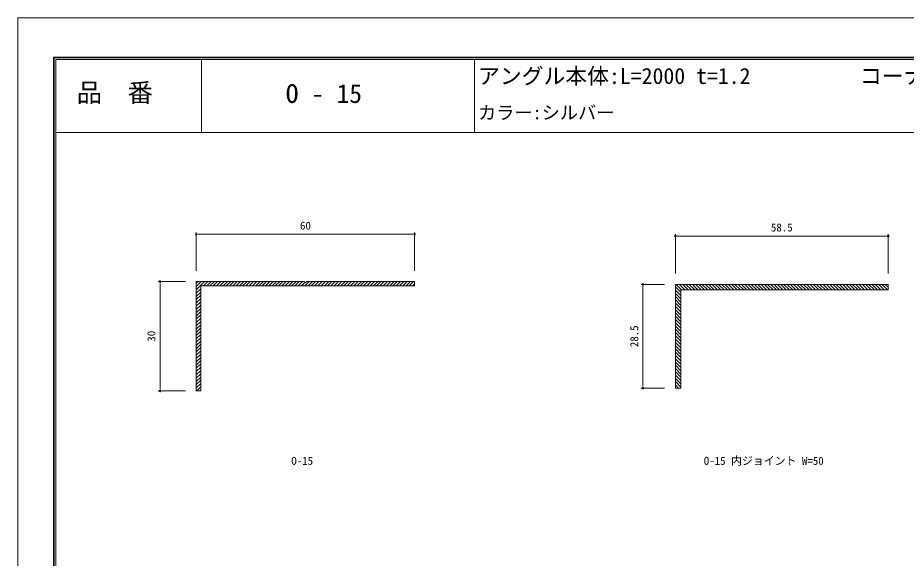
# Model space of a CAD drawing. Units: millimetres on the paper. Extents: x -210 to 210, y -149 to 148.
# Drawn here: x -210 to 34.2, y 0 to 148.5 of the extents above; entities that cross this region are included whole.
import ezdxf
from ezdxf.enums import TextEntityAlignment as Align

# ---------------------------------------------------------------- set-up
doc = ezdxf.new("R2010")
doc.units = ezdxf.units.MM
for name, color, linetype, lineweight in [('0-0_0', 7, 'Continuous', 9), ('0-1_1-1図枠', 3, 'Continuous', 18), ('0-3_2-1寸法', 7, 'Continuous', 9), ('0-4_Defpoints', 7, 'Continuous', 9), ('0-6_5-1実寸型', 1, 'Continuous', 18), ('0-7_6-1ハッチング', 6, 'Continuous', 18)]:
    doc.layers.add(name, color=color, linetype=linetype, lineweight=lineweight)
doc.layers.add('0-2_1-2図名', color=7, linetype='Continuous')
doc.layers.add('0-5_1-4文字', color=7, linetype='Continuous')
doc.styles.add('ＭＳ ゴシック', font='')
doc.styles.get('ＭＳ ゴシック').set_extended_font_data('MS Gothic')

# ---------------------------------------------------------------- blocks, each defined once
blk = doc.blocks.new('_Dot')
at = {"layer": '0-0_0'}
for p, q in [((-4, 0), (-8, 0)), ((2, 0), (-2, 0))]:
    blk.add_line(p, q, dxfattribs=at)
blk.add_circle((0, 0), 2, dxfattribs=at)

msp = doc.modelspace()

# ---------------------------------------------------------------- linework, layer by layer
at = {"layer": '0-1_1-1図枠'}
for p, q in [((-199.999, 137.496), (-199.999, -137.504)), ((-199.999, 137.496), (200.001, 137.496)), ((-199.499, 136.996), (-199.499, -137.004)), ((-199.499, 136.996), (199.501, 136.996)), ((-159.499, 136.996), (-159.499, 116.996)), ((-84.499, 136.996), (-84.499, 116.996)), ((-199.499, 116.996), (199.501, 116.996))]:
    msp.add_line(p, q, dxfattribs=at)
at = {"layer": '0-3_2-1寸法'}
for p, q in [((-160.921, 78.996), (-160.921, 89.496)), ((-159.921, 88.996), (-101.921, 88.996)), ((-100.921, 78.996), (-100.921, 89.496)), ((-29.249, 78.246), (-29.249, 88.996)), ((28.251, 88.496), (-28.249, 88.496)), ((29.251, 78.246), (29.251, 88.996)), ((-163.921, 75.996), (-171.405, 75.996)), ((-170.905, 46.996), (-170.905, 74.996)), ((-32.249, 75.246), (-38.674, 75.246)), ((-38.174, 47.746), (-38.174, 74.246)), ((-32.249, 46.746), (-38.674, 46.746)), ((-163.921, 45.996), (-171.405, 45.996))]:
    msp.add_line(p, q, dxfattribs=at)
at = {"layer": '0-4_Defpoints'}
for q in [(-200.199, -137.704), (200.201, 137.696), (-200.199, -137.704), (200.201, 137.696)]:
    msp.add_line((-200.199, 137.696), q, dxfattribs=at)
msp.add_lwpolyline([(-209.999, -148.504), (-209.999, 148.496), (210.001, 148.496), (210.001, -148.504)], close=True, dxfattribs=at)
at = {"layer": '0-6_5-1実寸型'}
msp.add_lwpolyline([(-131.087, 75.785), (-131.221, 75.996), (-160.921, 75.996), (-160.921, 45.996), (-159.721, 45.996), (-159.721, 74.796), (-100.921, 74.796), (-100.921, 75.996), (-130.621, 75.996), (-130.752, 75.789)], dxfattribs=at)
msp.add_lwpolyline([(-29.249, 46.746), (-29.249, 75.246), (29.251, 75.246), (29.251, 73.746), (-27.749, 73.746), (-27.749, 46.746)], close=True, dxfattribs=at)
msp.add_arc((-130.921, 75.896), 0.2, 211.00272, 327.66647, dxfattribs=at)
at = {"layer": '0-7_6-1ハッチング'}
for p, q in [((-160.921, 75.532), (-160.457, 75.996)), ((-160.921, 74.634), (-159.559, 75.996)), ((-160.921, 73.736), (-158.661, 75.996)), ((-158.963, 74.796), (-157.763, 75.996)), ((-158.065, 74.796), (-156.865, 75.996)), ((-157.167, 74.796), (-155.967, 75.996)), ((-156.269, 74.796), (-155.069, 75.996)), ((-155.371, 74.796), (-154.171, 75.996)), ((-154.473, 74.796), (-153.273, 75.996)), ((-153.575, 74.796), (-152.375, 75.996)), ((-152.677, 74.796), (-151.477, 75.996)), ((-151.779, 74.796), (-150.579, 75.996)), ((-150.881, 74.796), (-149.681, 75.996)), ((-149.983, 74.796), (-148.783, 75.996)), ((-149.085, 74.796), (-147.885, 75.996)), ((-148.187, 74.796), (-146.987, 75.996)), ((-147.289, 74.796), (-146.089, 75.996)), ((-146.391, 74.796), (-145.191, 75.996)), ((-145.493, 74.796), (-144.293, 75.996)), ((-144.595, 74.796), (-143.395, 75.996)), ((-143.697, 74.796), (-142.497, 75.996)), ((-142.799, 74.796), (-141.599, 75.996)), ((-141.901, 74.796), (-140.701, 75.996)), ((-141.003, 74.796), (-139.803, 75.996)), ((-140.105, 74.796), (-138.905, 75.996)), ((-139.207, 74.796), (-138.007, 75.996)), ((-138.309, 74.796), (-137.109, 75.996)), ((-137.411, 74.796), (-136.211, 75.996)), ((-136.513, 74.796), (-135.313, 75.996)), ((-135.615, 74.796), (-134.415, 75.996)), ((-134.717, 74.796), (-133.517, 75.996)), ((-133.819, 74.796), (-132.619, 75.996)), ((-132.921, 74.796), (-131.721, 75.996)), ((-132.023, 74.796), (-131.063, 75.755)), ((-131.125, 74.796), (-129.925, 75.996)), ((-130.226, 74.796), (-129.026, 75.996)), ((-129.328, 74.796), (-128.128, 75.996)), ((-128.43, 74.796), (-127.23, 75.996)), ((-127.532, 74.796), (-126.332, 75.996)), ((-126.634, 74.796), (-125.434, 75.996)), ((-125.736, 74.796), (-124.536, 75.996)), ((-124.838, 74.796), (-123.638, 75.996)), ((-123.94, 74.796), (-122.74, 75.996)), ((-123.042, 74.796), (-121.842, 75.996)), ((-122.144, 74.796), (-120.944, 75.996)), ((-121.246, 74.796), (-120.046, 75.996)), ((-120.348, 74.796), (-119.148, 75.996)), ((-119.45, 74.796), (-118.25, 75.996)), ((-118.552, 74.796), (-117.352, 75.996)), ((-117.654, 74.796), (-116.454, 75.996)), ((-116.756, 74.796), (-115.556, 75.996)), ((-115.858, 74.796), (-114.658, 75.996)), ((-114.96, 74.796), (-113.76, 75.996)), ((-114.062, 74.796), (-112.862, 75.996)), ((-113.164, 74.796), (-111.964, 75.996)), ((-112.266, 74.796), (-111.066, 75.996)), ((-111.368, 74.796), (-110.168, 75.996)), ((-110.47, 74.796), (-109.27, 75.996)), ((-109.572, 74.796), (-108.372, 75.996)), ((-108.674, 74.796), (-107.474, 75.996)), ((-107.776, 74.796), (-106.576, 75.996)), ((-106.878, 74.796), (-105.678, 75.996)), ((-105.98, 74.796), (-104.78, 75.996)), ((-105.082, 74.796), (-103.882, 75.996)), ((-104.184, 74.796), (-102.984, 75.996)), ((-103.286, 74.796), (-102.086, 75.996)), ((-102.388, 74.796), (-101.188, 75.996)), ((-160.921, 72.838), (-159.721, 74.038)), ((-101.49, 74.796), (-100.921, 75.364)), ((-27.749, 73.064), (-29.249, 74.564)), ((-27.749, 72.166), (-29.249, 73.666)), ((-27.532, 73.746), (-29.032, 75.246)), ((-26.634, 73.746), (-28.134, 75.246)), ((-25.736, 73.746), (-27.236, 75.246)), ((-24.838, 73.746), (-26.338, 75.246)), ((-23.94, 73.746), (-25.44, 75.246)), ((-23.042, 73.746), (-24.542, 75.246)), ((-22.144, 73.746), (-23.644, 75.246)), ((-21.246, 73.746), (-22.746, 75.246)), ((-20.348, 73.746), (-21.848, 75.246)), ((-19.45, 73.746), (-20.95, 75.246)), ((-18.552, 73.746), (-20.052, 75.246)), ((-17.654, 73.746), (-19.154, 75.246)), ((-16.756, 73.746), (-18.256, 75.246)), ((-15.858, 73.746), (-17.358, 75.246)), ((-14.96, 73.746), (-16.46, 75.246)), ((-14.062, 73.746), (-15.562, 75.246)), ((-13.164, 73.746), (-14.664, 75.246)), ((-12.266, 73.746), (-13.766, 75.246)), ((-11.368, 73.746), (-12.868, 75.246)), ((-10.47, 73.746), (-11.97, 75.246)), ((-9.572, 73.746), (-11.072, 75.246)), ((-8.674, 73.746), (-10.174, 75.246)), ((-7.776, 73.746), (-9.276, 75.246)), ((-6.878, 73.746), (-8.378, 75.246)), ((-5.98, 73.746), (-7.48, 75.246)), ((-5.082, 73.746), (-6.582, 75.246)), ((-4.184, 73.746), (-5.684, 75.246)), ((-3.286, 73.746), (-4.786, 75.246)), ((-2.388, 73.746), (-3.888, 75.246)), ((-1.49, 73.746), (-2.99, 75.246)), ((-0.592, 73.746), (-2.092, 75.246)), ((0.306, 73.746), (-1.194, 75.246)), ((1.204, 73.746), (-0.296, 75.246)), ((2.102, 73.746), (0.602, 75.246)), ((3, 73.746), (1.5, 75.246)), ((3.898, 73.746), (2.398, 75.246)), ((4.796, 73.746), (3.296, 75.246)), ((5.694, 73.746), (4.194, 75.246)), ((6.592, 73.746), (5.092, 75.246)), ((7.491, 73.746), (5.991, 75.246)), ((8.389, 73.746), (6.889, 75.246)), ((9.287, 73.746), (7.787, 75.246)), ((10.185, 73.746), (8.685, 75.246)), ((11.083, 73.746), (9.583, 75.246)), ((11.981, 73.746), (10.481, 75.246)), ((12.879, 73.746), (11.379, 75.246)), ((13.777, 73.746), (12.277, 75.246)), ((14.675, 73.746), (13.175, 75.246)), ((15.573, 73.746), (14.073, 75.246)), ((16.471, 73.746), (14.971, 75.246)), ((17.369, 73.746), (15.869, 75.246)), ((18.267, 73.746), (16.767, 75.246)), ((19.165, 73.746), (17.665, 75.246)), ((20.063, 73.746), (18.563, 75.246)), ((20.961, 73.746), (19.461, 75.246)), ((21.859, 73.746), (20.359, 75.246)), ((22.757, 73.746), (21.257, 75.246)), ((23.655, 73.746), (22.155, 75.246)), ((24.553, 73.746), (23.053, 75.246)), ((25.451, 73.746), (23.951, 75.246)), ((26.349, 73.746), (24.849, 75.246)), ((27.247, 73.746), (25.747, 75.246)), ((28.145, 73.746), (26.645, 75.246)), ((29.043, 73.746), (27.543, 75.246)), ((29.251, 74.436), (28.441, 75.246)), ((-160.921, 71.94), (-159.721, 73.14)), ((-160.921, 71.042), (-159.721, 72.242)), ((-160.921, 70.144), (-159.721, 71.344)), ((-27.749, 71.268), (-29.249, 72.768)), ((-27.749, 70.37), (-29.249, 71.87)), ((-27.749, 69.472), (-29.249, 70.972)), ((-160.921, 69.246), (-159.721, 70.446)), ((-160.921, 68.348), (-159.721, 69.548)), ((-160.921, 67.45), (-159.721, 68.65)), ((-27.749, 68.574), (-29.249, 70.074)), ((-27.749, 67.676), (-29.249, 69.176)), ((-160.921, 66.552), (-159.721, 67.752)), ((-160.921, 65.654), (-159.721, 66.854)), ((-160.921, 64.756), (-159.721, 65.956)), ((-27.749, 66.778), (-29.249, 68.278)), ((-27.749, 65.88), (-29.249, 67.38)), ((-27.749, 64.982), (-29.249, 66.482)), ((-160.921, 63.858), (-159.721, 65.058)), ((-160.921, 62.96), (-159.721, 64.16)), ((-27.749, 64.084), (-29.249, 65.584)), ((-27.749, 63.186), (-29.249, 64.686)), ((-27.749, 62.288), (-29.249, 63.788)), ((-160.921, 62.062), (-159.721, 63.262)), ((-160.921, 61.164), (-159.721, 62.364)), ((-160.921, 60.266), (-159.721, 61.466)), ((-27.749, 61.39), (-29.249, 62.89)), ((-27.749, 60.492), (-29.249, 61.992)), ((-27.749, 59.594), (-29.249, 61.094)), ((-160.921, 59.368), (-159.721, 60.568)), ((-160.921, 58.47), (-159.721, 59.67)), ((-160.921, 57.572), (-159.721, 58.772)), ((-27.749, 58.696), (-29.249, 60.196)), ((-27.749, 57.798), (-29.249, 59.298)), ((-160.921, 56.674), (-159.721, 57.874)), ((-160.921, 55.776), (-159.721, 56.976)), ((-27.749, 56.9), (-29.249, 58.4)), ((-27.749, 56.002), (-29.249, 57.502)), ((-27.749, 55.104), (-29.249, 56.604)), ((-160.921, 54.878), (-159.721, 56.078)), ((-160.921, 53.979), (-159.721, 55.179)), ((-160.921, 53.081), (-159.721, 54.281)), ((-27.749, 54.206), (-29.249, 55.706)), ((-27.749, 53.308), (-29.249, 54.808)), ((-27.749, 52.41), (-29.249, 53.91)), ((-160.921, 52.183), (-159.721, 53.383)), ((-160.921, 51.285), (-159.721, 52.485)), ((-160.921, 50.387), (-159.721, 51.587)), ((-27.749, 51.512), (-29.249, 53.012)), ((-27.749, 50.614), (-29.249, 52.114)), ((-160.921, 49.489), (-159.721, 50.689)), ((-160.921, 48.591), (-159.721, 49.791)), ((-160.921, 47.693), (-159.721, 48.893)), ((-27.749, 49.716), (-29.249, 51.216)), ((-27.749, 48.818), (-29.249, 50.318)), ((-27.749, 47.92), (-29.249, 49.42)), ((-160.921, 46.795), (-159.721, 47.995)), ((-160.823, 45.996), (-159.721, 47.097)), ((-27.749, 47.022), (-29.249, 48.522)), ((-28.371, 46.746), (-29.249, 47.624)), ((-159.925, 45.996), (-159.721, 46.199))]:
    msp.add_line(p, q, dxfattribs=at)

# ---------------------------------------------------------------- block references
at = {"layer": '0-3_2-1寸法', "xscale": 0.125, "yscale": 0.125}
for p, rotation in [((-160.921, 88.996), 180), ((-29.249, 88.496), 180), ((-170.905, 75.996), 90), ((-38.174, 75.246), 90), ((-170.905, 45.996), 270), ((-38.174, 46.746), 270)]:
    msp.add_blockref('_Dot', p, dxfattribs=dict(at, rotation=rotation))
for p in [(-100.921, 88.996), (29.251, 88.496)]:
    msp.add_blockref('_Dot', p, dxfattribs=at)

# ---------------------------------------------------------------- texts
at = {"layer": '0-2_1-2図名', "style": 'ＭＳ ゴシック'}
for s, p in [('品\u3000番', (-193.83, 123.816)), ('O - 15', (-136.33, 123.549))]:
    msp.add_text(s, height=5.132, dxfattribs=at).set_placement(p, align=Align.BOTTOM_LEFT)
at = {"layer": '0-3_2-1寸法', "style": 'ＭＳ ゴシック'}
for s, p in [('60', (-132.421, 89.621)), ('58.5', (-2.999, 89.121)), ('O-15', (-134.82, 24.996)), ('O-15 内ジョイント W=50', (-21.441, 24.996))]:
    msp.add_text(s, height=2.199, dxfattribs=at).set_placement(p, align=Align.BOTTOM_LEFT)
for s, p in [('28.5', (-38.799, 57.996)), ('30', (-171.53, 59.496))]:
    msp.add_text(s, height=2.199, rotation=90, dxfattribs=at).set_placement(p, align=Align.BOTTOM_LEFT)
at = {"layer": '0-5_1-4文字', "style": 'ＭＳ ゴシック'}
for s, height, p in [('アングル本体:L=2000 t=1.2', 4.399, (-83.499, 128.996)), ('コーナー 200ｘ200', 4.399, (21.501, 128.996)), ('カラー:シルバー', 3.666, (-83.499, 119.496))]:
    msp.add_text(s, height=height, dxfattribs=at).set_placement(p, align=Align.BOTTOM_LEFT)

doc.saveas('drawing.dxf')
